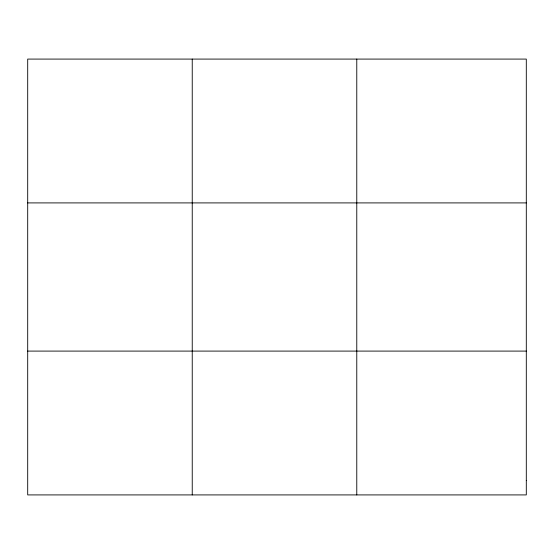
<?xml version="1.0" encoding="UTF-8"?>
<svg xmlns="http://www.w3.org/2000/svg" width="554" height="554" viewBox="0 0 554 554"><rect width="100%" height="100%" fill="white"/><g stroke="black" fill="none" stroke-linecap="round" stroke-linejoin="round"><path stroke-width="0.83" d="M192.238 59.084L192.238 494.916M356.776 59.084L356.776 494.916M27.7 202.909L526.3 202.909M27.7 351.091L526.3 351.091M526.3 480.533L526.3 494.916L27.7 494.916L27.7 59.084L526.3 59.084L526.3 480.533"/></g></svg>
